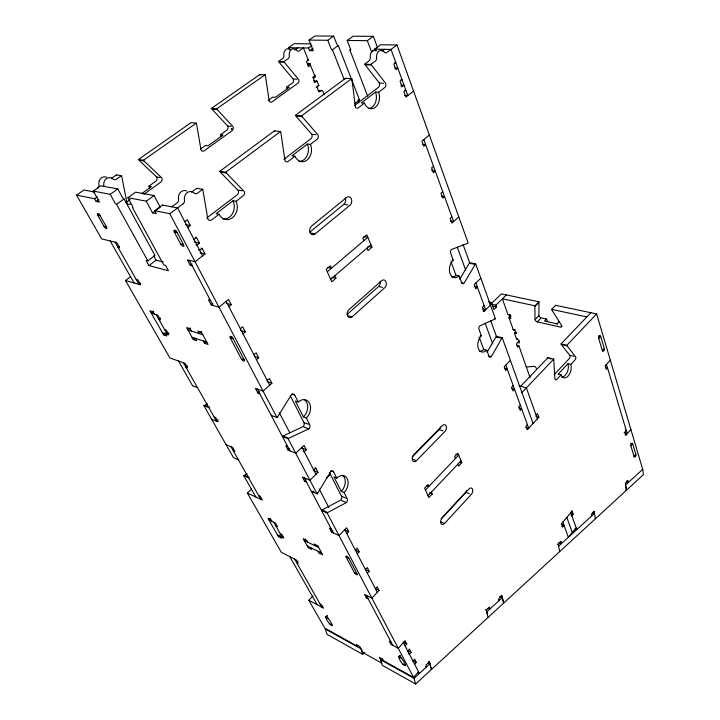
<?xml version="1.0" encoding="UTF-8"?>
<svg xmlns="http://www.w3.org/2000/svg" width="720" height="720" viewBox="0 0 720 720"><rect width="100%" height="100%" fill="white"/><g stroke="black" fill="none" stroke-linecap="round" stroke-linejoin="round"><path stroke-width="1.08" d="M510.273 314.316L509.616 314.964L507.942 314.586L502.407 298.827L534.969 305.802L534.951 319.689A2.268 1.278 44.2 0 0 537.291 321.867L560.484 327.114A2.304 1.323 43.4 0 0 561.717 325.719L551.88 309.915A2.322 1.341 43.9 0 1 551.628 309.375L555.642 305.298L596.628 313.929L642.708 469.359L643.446 474.633L415.647 684L382.239 665.289L380.583 659.718L381.996 658.476M535.608 319.023L538.902 315.693L538.983 301.788L501.381 293.877L491.706 303.255M487.008 352.413L495.972 336.87A2.592 1.647 -75.9 0 1 496.386 336.339L502.254 337.779L533.07 423.513M502.254 337.779A2.601 1.647 -75.9 0 0 501.84 338.319L491.274 356.706A2.628 1.674 -75.2 0 1 489.321 356.913L486.675 350.19L483.732 349.434A9.243 5.976 -75.6 0 1 479.727 351.351M459.738 279.18L469.233 263.259A2.718 1.8 -78.8 0 1 469.674 262.728L475.677 263.871A2.727 1.791 -78.8 0 0 475.236 264.411L464.04 283.248A2.754 1.836 -78.1 0 1 461.952 283.32L459.045 275.949A9.738 6.525 -78.7 0 1 450.09 273.618A9.738 6.525 -78.7 0 1 453.177 260.181L450.441 252.378A2.808 1.89 -79.4 0 1 451.512 249.462L467.658 243.351A2.781 1.845 -79.9 0 0 468.18 243L396.981 44.991L380.556 44.775L374.616 49.14L375.309 51.003M311.445 491.463L317.124 493.929A3.006 2.133 -66.1 0 0 317.646 493.281L330.597 471.708A2.961 2.088 -67.3 0 1 333.405 471.528L336.807 478.143A10.26 7.155 -67.1 0 1 347.211 478.647A10.26 7.155 -67.1 0 1 344.106 492.552L347.337 499.032A2.916 2.007 -66.7 0 1 346.302 502.578L327.762 512.532A2.97 2.061 -65.6 0 0 327.15 513.009L321.498 510.48A2.961 2.061 -65.5 0 1 322.101 510.003L340.614 500.13A2.898 2.007 -66.6 0 0 341.658 496.611L329.391 472.446M271.539 415.116A3.132 2.376 -68.3 0 1 271.242 415.422L277.002 417.591A3.15 2.376 -68.3 0 0 277.569 416.934L291.438 394.704A3.105 2.322 -69.9 0 1 294.489 394.713L298.251 402.03A10.737 7.956 -69.5 0 1 309.555 403.281A10.737 7.956 -69.5 0 1 306.315 417.96L309.897 425.124A3.051 2.232 -68.8 0 1 308.799 428.841L288.756 438.246A3.105 2.295 -67.5 0 0 288.099 438.714L282.366 436.464A3.087 2.295 -67.4 0 1 283.023 435.996L303.03 426.672A3.033 2.232 -68.7 0 0 304.128 422.973L290.367 395.883M635.877 454.437A1.638 0.873 -73.3 0 1 635.337 456.687A1.638 0.873 -73.3 0 1 634.086 456.561L635.868 454.401L632.7 443.808L630.648 443.187M576.198 527.94L568.368 537.291L562.851 522.108M630.9 445.932L632.7 443.808A1.656 0.882 -73.6 0 0 631.458 443.7A1.656 0.882 -73.6 0 0 630.909 445.968L634.086 456.561M561.771 526.527L562.68 526.878L564.012 525.303L561.276 524.277M571.194 510.858L572.112 511.191L573.246 514.395L571.932 515.943L571.023 515.61M572.112 511.191L561.519 523.683L562.68 526.878M625.086 434.808L626.004 435.078L630.864 429.399M381.744 661.842L379.287 657.324L382.716 659.223L383.571 660.798L413.604 677.484L418.527 671.751M414.648 664.29L416.295 662.382L414.63 659.151L412.974 661.059M407.745 651.006L409.419 649.089L411.12 652.374L409.455 654.282L408.537 653.796M400.104 655.794L398.988 657.072L401.706 658.548M405.099 645.894L406.782 643.986L405.063 640.656L398.286 648.342L391.014 644.427L389.25 641.106L391.059 642.078M398.88 656.865A1.989 0.594 43.3 0 1 399.591 656.388A1.989 0.594 43.3 0 1 401.598 658.35C411.552 672.534 399.204 663.048 398.88 656.865L400.14 655.434M610.317 360.099L605.16 365.769L606.231 369.315L607.518 367.902L605.628 367.425M602.361 350.694L604.314 348.57L600.687 336.402A1.773 1.017 -76.5 0 0 599.292 336.087A1.773 1.017 -76.5 0 0 598.716 338.526L602.361 350.694A1.755 0.999 -76.1 0 0 603.747 350.991A1.755 0.999 -76.1 0 0 604.314 348.57M444.546 523.458L471.267 494.433A3.879 2.412 -70 0 0 472.482 489.15A3.879 2.412 -70 0 0 468.981 488.988L442.125 518.022A3.969 2.493 -68.6 0 0 440.874 523.404A3.969 2.493 -68.6 0 0 444.555 523.458L440.793 521.901M375.399 588.726L377.19 586.791L379.053 590.391L371.907 598.149L364.518 594.414L366.408 597.978L368.244 598.914M536.103 415.179L537.543 413.622L538.839 417.267L527.265 429.804L525.933 426.159L527.4 424.575M570.834 364.464L567.954 363.735L558.252 374.103L561.123 374.85A8.478 4.995 -75.3 0 0 568.08 376.11A8.478 4.995 -75.3 0 0 570.825 364.464L575.19 359.757A2.412 1.413 -75.7 0 0 575.811 357.102L567.036 345.816A2.43 1.44 -76.1 0 1 566.802 345.339L561.033 343.962L590.85 312.714M366.408 597.978L367.893 596.376M441.18 518.697L465.615 492.291A3.861 2.421 -70 0 0 466.722 490.455M598.716 338.526L600.687 336.402L598.536 335.916M561.123 374.85L556.92 379.35A2.448 1.449 -74.9 0 1 554.895 378.999L553.734 359.109L547.965 357.651L520.641 386.28M325.836 617.076A1.845 0.531 44.5 0 1 326.358 616.545A1.845 0.531 44.5 0 1 328.212 618.372C338.076 631.971 326.673 623.106 325.836 617.076L327.069 615.762M327.348 615.771L325.944 617.265L328.329 618.57M367.335 573.201L369.153 571.257L367.236 567.558L365.409 569.493L369.153 571.257M554.193 374.625L569.214 358.632A2.403 1.413 -75.7 0 0 570.069 355.689L561.258 344.439A2.421 1.44 -76.1 0 1 561.033 343.962M520.335 405.144L518.841 406.719L520.209 410.463L521.694 408.879L518.823 408.033M431.379 492.138L432.216 494.019L428.85 497.574L424.602 488.124L427.995 484.56L428.841 486.468L426.951 485.73M455.418 458.55L454.617 456.642L457.884 453.222L461.826 462.69L458.595 466.11L457.803 464.229M521.955 392.58L553.734 359.109M566.802 345.339L596.628 313.929M428.004 495.693L461.043 460.809M425.457 490.023L458.676 455.13L455.823 454.122M381.744 663.102L363.141 652.707L359.658 646.434L356.364 644.607L357.228 646.164L324.81 628.155L308.808 600.237L313.056 595.8M357.282 553.833L359.136 551.898L357.165 548.082L355.302 550.026M513.198 385.524L511.686 387.099L513.081 390.933L514.593 389.358L511.704 388.539A1.899 0.972 43.6 0 0 511.587 388.269M561.141 326.43L561.798 325.746M547.713 321.426A7.974 4.554 43.7 0 1 546.525 319.032L544.554 321.039L557.037 323.847L559.008 321.813M416.475 460.647L444.87 431.541A4.032 2.637 -71.8 0 0 446.139 426.015A4.032 2.637 -71.8 0 0 442.386 425.619L413.829 454.725A4.122 2.736 -70.1 0 0 412.533 460.359A4.122 2.736 -70.1 0 0 416.475 460.647L412.65 459.234M346.77 533.601L348.66 531.657L346.635 527.733L338.994 535.536L331.497 532.062L329.418 528.138L331.29 529.002M510.372 360.36L504.225 366.642L505.656 370.584L507.195 369.009L504.288 368.226M412.182 457.065L439.101 429.606A4.014 2.637 -71.8 0 0 440.514 426.942M318.168 551.295L319.167 553.122L320.724 551.529M519.39 340.839L516.456 343.818L517.635 347.184L518.922 345.879L530.091 377.694M331.497 532.062L332.865 530.685M515.7 331.695L514.404 333L516.555 339.129L517.203 338.481M298.017 561.033L296.568 562.509L298.179 563.328L296.235 559.89L281.367 552.375L247.374 493.074L251.541 489.15M537.291 321.867L540.585 318.519M514.404 333L516.069 333.396L516.717 332.748M535.068 306.306L538.416 302.967M305.694 539.046L304.236 540.513L318.672 547.488M534.969 305.802L538.983 301.788M272.169 521.514L271.134 519.705L267.912 518.166L278.424 536.634L279.954 535.131M326.745 477.945L330.75 474.03M490.896 304.038L495.927 305.145L496.557 306.927L493.857 309.555L491.301 302.418L488.277 301.752M495.927 305.145L506.412 294.939M489.681 303.984L491.301 302.418M270.558 518.409L268.947 519.975L275.409 523.071L277.452 526.689L275.832 525.906M314.838 467.73L315.801 468.126L318.006 472.383L309.924 480.222L302.337 477.009L304.569 481.221L306.45 482.022M483.048 311.094L484.038 311.319L490.491 305.064M313.776 470.079L315.801 468.126M484.119 305.514L482.49 307.08L484.038 311.319M304.569 481.221L306.072 479.763M287.667 446.49L285.777 445.734L288.099 450.126L295.722 453.204L304.02 445.356L306.288 449.748L304.236 451.701L303.273 451.323M480.834 278.217L474.237 284.454L475.83 288.819L477.477 287.253L474.489 286.623M288.099 450.126L289.656 448.668M428.526 661.419L429.435 661.905L425.97 665.055L426.492 666.954L425.583 666.459M488.025 617.472L486.288 610.038L489.447 607.158L489.888 609.012L488.061 608.166M501.039 595.341L501.948 595.755L498.852 598.581L499.266 600.444L498.357 600.021M559.638 551.655L558.261 544.383L561.087 541.809L560.178 541.449M593.271 511.299L594.18 511.632L591.507 514.071L591.804 515.871M626.985 480.582L627.894 480.879L625.365 483.183L626.427 490.275L625.347 489.915M415.647 684L414.036 678.33L429.948 663.795L428.13 662.823M558.612 546.21L594.477 513.432L592.659 512.775M625.635 484.956L642.708 469.359M352.17 316.791L384.57 287.856A4.419 3.159 -77.6 0 0 386.289 284.121A4.428 3.168 -77.6 0 0 385.2 280.638A4.419 3.159 -77.6 0 0 381.591 280.755L348.984 309.663A4.509 3.303 -75.8 0 0 347.589 315.891A4.509 3.303 -75.8 0 0 352.179 316.791L348.21 315.756M267.21 380.421L269.415 378.468L271.89 383.256L263.079 391.104L255.393 388.368L257.895 393.102L259.461 391.716M347.049 314.514L378.576 286.497A4.41 3.168 -77.7 0 0 380.169 281.124M458.802 216.936L451.854 223.119L450.135 218.403L451.89 216.855M218.124 419.787L216.522 421.209L183.402 362.754M256.464 359.73L258.705 357.777L256.149 352.827L253.89 354.78M442.746 191.709L440.964 193.248L442.728 198.099L444.51 196.551L441.441 196.128M362.664 654.318L360.972 648.819L325.269 628.965L327.006 634.347L362.664 654.318L364.761 652.5M334.791 275.778L335.898 278.262L331.785 281.799L326.169 269.307L330.327 265.779L331.443 268.29L327.447 267.408M363.879 240.678L362.826 238.176L366.795 234.81L371.979 247.239L368.046 250.614L367.011 248.139M330.669 279.315L370.944 244.764M327.303 271.818L367.839 237.312L363.807 236.565M243.009 333.828L245.313 331.875L242.667 326.763L240.354 328.716M433.485 166.239L431.667 167.769L433.485 172.755L435.303 171.225L432.207 170.856M231.93 336.465L230.256 337.878L241.281 358.749A2.43 0.909 48.6 0 0 243.702 361.08A2.43 0.909 48.6 0 0 244.17 359.703L233.145 338.787A2.466 0.936 49 0 0 230.688 336.429A2.466 0.936 49 0 0 230.256 337.878L233.145 338.787M187.452 365.958L185.931 367.227L187.578 367.821L185.049 363.339L169.902 357.957L125.505 280.512L130.626 276.606M203.166 340.857L204.48 343.278L206.163 341.883M191.484 331.11L190.143 328.671L186.633 327.564L193.284 339.606L194.958 338.229M315.117 233.883L349.92 205.29A4.671 3.465 -82.4 0 0 351.342 198.855A4.671 3.465 -82.4 0 0 346.635 197.451L311.598 226.008A4.761 3.627 -80.7 0 0 309.717 230.949A4.77 3.636 -80.7 0 0 311.022 233.856A4.761 3.627 -80.7 0 0 315.117 233.883L311.085 233.118M228.879 306.621L231.237 304.677L228.501 299.394L218.97 307.197L211.23 304.983L208.431 299.7L210.348 300.24M201.717 331.461L199.17 333.558L197.838 331.11L201.429 332.253L208.071 344.457L204.48 343.278M190.44 327.987L187.983 329.994L202.779 334.71M309.888 232.074L343.827 204.318A4.653 3.465 -82.5 0 0 345.24 197.937M429.354 135.027L421.938 141.102L423.81 146.25L425.664 144.72L422.559 144.414M211.23 304.983L212.931 303.606M154.512 314.136L153.162 311.76L149.895 310.743L163.656 334.926L166.104 332.946M168.84 332.955L167.247 334.242L156.15 314.649M160.506 318.069L158.841 319.392L160.488 319.923L157.797 315.171L151.245 313.11L153.666 311.202M201.132 248.157L202.113 248.382L205.02 253.998L195.084 261.756L187.326 259.857L190.26 265.401L192.024 264.024M413.568 91.098L405.882 97.101L403.902 91.674L405.837 90.171L404.784 90.117M202.113 248.382L199.629 250.308L198.648 250.083M236.034 201.285L236.817 203.355A11.934 9.747 -82.9 0 1 232.452 217.692A11.934 9.747 -82.9 0 1 220.239 216.063L219.096 214.236L216.126 213.669L233.037 200.772L236.034 201.285L243.603 195.444A3.393 2.736 -84 0 0 244.422 191.7L226.26 172.953A3.438 2.799 -86.2 0 1 225.756 172.188L219.753 171.315A3.42 2.799 -86.4 0 0 220.257 172.071L238.41 190.728A3.366 2.736 -84.2 0 1 237.195 194.814L206.694 218.034M310.464 144.396L307.386 144.063L291.915 155.862L294.984 156.231A11.52 8.829 -86.2 0 0 306.972 160.128A11.52 8.829 -86.2 0 0 310.464 144.396L317.394 139.041A3.276 2.484 -86.8 0 0 317.997 134.919L302.067 116.586A3.321 2.529 -88.5 0 1 301.626 115.83L295.443 115.326A3.303 2.529 -88.7 0 0 295.893 116.082L311.832 134.307L315.936 134.712M378.675 92.259L375.525 92.088L361.323 102.915L364.464 103.122A11.151 8.019 -87.8 0 0 375.273 107.379A11.151 8.019 -87.8 0 0 378.666 92.259L385.029 87.345A3.177 2.259 -88.2 0 0 385.884 84.501L385.641 83.367L371.457 64.998A3.195 2.286 -89.5 0 1 371.142 64.449L364.842 64.251A3.186 2.286 -89.7 0 0 365.148 64.8L379.35 83.07L379.593 84.195A3.159 2.259 -88.4 0 1 378.405 87.354L354.69 105.399M195.507 237.294L196.488 237.51L199.431 243.198L196.938 245.124L195.957 244.899M401.022 86.625L402.075 86.679L404.019 85.176L400.869 85.023M193.959 239.454L196.488 237.51M140.652 283.077L138.987 284.364L115.092 242.181M92.484 191.646L100.773 185.814L117.819 188.928L122.445 197.379A1.719 0.639 52.4 0 0 124.083 198.945L154.98 255.402L147.807 260.847L146.07 260.406L148.968 265.626L156.105 260.181L163.395 262.035M219.096 214.236L211.734 219.861A3.447 2.853 -82.2 0 1 207.819 218.88L202.761 189.261L196.83 188.271L191.529 192.186M294.984 156.231L288.252 161.37A3.321 2.583 -85.9 0 1 285.003 160.749L280.719 131.634L274.5 130.815L219.753 171.315M364.464 103.122L358.29 107.838A3.213 2.34 -87.8 0 1 355.356 107.109L351.9 78.75L345.546 78.255L295.443 115.326M354.699 103.617L359.541 99.936L338.31 45.558A1.512 0.846 56.6 0 1 336.825 44.208L333.657 36.108L314.856 36L308.988 40.113L313.281 50.724L309.609 50.652L308.538 48.015L288.495 47.682L289.359 49.734M283.896 159.282L310.851 138.762A3.258 2.475 -87 0 0 311.832 134.307M187.731 227.475L190.296 225.531L187.29 219.726L184.743 221.652M175.968 230.706L174.276 231.984L180.576 243.909A2.646 1.035 51.3 0 0 183.159 246.375A2.646 1.035 51.3 0 0 183.483 244.575L177.183 232.623A2.664 1.044 51.5 0 0 174.582 230.139A2.664 1.044 51.5 0 0 174.276 231.984L177.183 232.623M148.968 265.626L168.444 270.72L165.546 265.401L163.746 264.942L132.444 207.54A1.746 0.657 52.2 0 0 132.57 206.289L127.881 197.685L146.277 201.186L152.532 212.868L156.303 213.633L154.746 210.717L169.839 213.723L183.051 203.904M202.761 189.261L197.451 193.203A3.51 2.934 -85 0 1 194.076 193.005A7.029 5.904 -84.2 0 0 187.254 192.609A7.029 5.904 -84.2 0 0 184.455 200.133A3.537 2.988 -84.1 0 1 183.051 203.904M225.756 172.188L280.629 131.418M301.617 115.83L351.828 78.534M371.061 64.242L375.372 61.047A3.24 2.304 -89.7 0 0 376.578 57.717A6.435 4.563 -89.6 0 1 378.981 51.075A6.435 4.563 -89.6 0 1 384.21 52.065A3.213 2.268 -89.8 0 0 386.802 52.551L396.981 44.991M171.756 206.82L177.174 202.815A3.51 2.979 -84.3 0 0 178.569 199.071A6.984 5.895 -84.4 0 1 180.621 192.213A6.984 5.895 -84.4 0 1 186.651 190.962M364.752 64.053L369.054 60.867A3.222 2.304 -89.9 0 0 370.251 57.564A6.399 4.554 -89.8 0 1 372.069 51.471A6.399 4.554 -89.8 0 1 376.758 50.859M382.149 51.183L384.678 49.311M119.214 246.474L118.026 247.356L119.664 247.761L116.73 242.577L101.637 238.887L76.554 195.129L83.916 189.999L94.923 192.114M321.507 90.225L318.996 92.07L316.935 87.039L316.035 86.994M154.746 210.717L162.468 205.038L177.624 207.936L202.545 255.924M152.532 212.868L158.139 208.746M158.616 208.395L160.218 207.216L154.044 195.552L135.558 192.177L127.881 197.685M316.935 87.039L318.825 85.653L316.926 81.018L313.56 80.856M314.127 82.359L316.926 81.018M146.277 201.186L154.044 195.552M367.353 40.662L373.329 36.324L377.469 47.502L371.547 51.858L367.353 40.662L347.202 40.473L350.37 48.726A1.539 0.873 56.4 0 1 349.911 50.076L367.65 96.111M349.911 50.076L350.901 49.365M315.387 75.546L312.939 77.319L315.027 82.404M143.928 194.265L160.812 182.088A3.114 2.673 -87 0 0 161.721 177.804L143.973 160.929A3.141 2.709 -89.9 0 1 143.469 160.218L138.438 159.489A3.123 2.709 89.8 0 0 138.942 160.191L156.663 176.994L160.029 177.534M149.688 188.082L148.896 186.183L155.763 181.251A3.096 2.664 -87.2 0 0 156.672 176.994M221.202 136.584A10.548 8.649 -89.2 0 0 220.509 134.712L226.836 130.167A3.006 2.439 -89.8 0 0 228.042 127.728A2.988 2.421 -89.8 0 0 227.718 126.063L211.329 108.477L259.884 74.493L265.302 74.925L269.217 101.115A2.97 2.313 89.6 0 0 272.124 101.799L297.819 83.259A2.934 2.232 89.3 0 0 298.854 79.785L284.337 62.28A2.97 2.268 87.7 0 1 283.932 61.587L278.559 61.425A2.952 2.268 87.5 0 0 278.964 62.118L293.49 79.524A2.916 2.232 89.1 0 1 292.464 82.989L286.614 87.192A10.251 7.92 89.4 0 1 287.226 89.037M141.48 193.761L151.407 186.615L148.896 186.183M310.365 63.324L307.791 65.16A2.187 1.179 55.9 0 1 308.34 63.288A2.187 1.179 55.9 0 1 310.482 65.268L308.556 66.645L306.432 61.47L308.367 60.102L303.381 47.934L299.268 50.823A2.97 2.241 87.5 0 1 297.261 50.868L296.694 50.364A5.949 4.5 87.7 0 0 291.519 49.446A5.949 4.5 87.7 0 0 289.26 55.575A2.988 2.277 87.5 0 1 288.126 58.644L283.932 61.587M76.554 195.129L94.599 198.729L96.147 201.465L99.468 202.14L93.249 191.079L110.214 194.31L114.894 202.77A1.719 0.63 52.3 0 0 116.541 204.345L124.083 198.945M344.196 79.551L332.442 49.761L338.31 45.558M347.202 40.473L353.142 36.216L373.329 36.324M99.54 213.984L97.713 215.289L103.986 226.341A2.457 0.864 51.8 0 0 106.335 228.6A2.457 0.864 51.8 0 0 106.443 226.899L100.161 215.82A2.475 0.873 52 0 0 97.803 213.552A2.475 0.873 52 0 0 97.713 215.289L100.161 215.82M126.018 202.572L130.185 199.62M110.214 194.31L117.819 188.928M308.988 40.113L327.753 40.284L333.657 36.108M268.245 100.359L272.799 97.119L275.454 97.299L289.278 87.345L286.614 87.192M200.385 149.13L205.56 145.449L208.143 145.764L223.11 134.991L220.509 134.712M96.147 201.465L98.811 199.593M309.609 50.652L313.011 48.249M94.599 198.729L97.263 196.848M308.538 48.015L311.94 45.621M130.599 203.877A3.15 2.772 -85 0 1 127.089 203.391L121.752 176.544A3.195 2.817 -88.6 0 0 121.428 175.698L116.343 179.262A3.213 2.844 -88.9 0 1 113.805 179.532L113.067 179.046A6.435 5.724 -88.1 0 0 106.461 178.623A6.435 5.724 -88.1 0 0 103.869 185.49A3.231 2.898 -88.1 0 1 103.923 186.453M143.469 160.218L196.281 123.138A3.096 2.565 88.8 0 1 196.56 123.966L201.051 150.165A3.06 2.529 -88.8 0 0 204.237 150.768L232.056 130.698A3.024 2.439 -89.6 0 0 233.271 128.25A3.006 2.43 -89.6 0 0 232.947 126.576L216.558 108.9L211.329 108.477M216.558 108.9L265.221 74.727M111.393 178.416L116.46 174.87L121.428 175.698M138.438 159.489L191.106 122.625L196.281 123.138M278.559 61.425L282.744 58.5A2.97 2.277 87.3 0 0 283.878 55.44A5.913 4.5 87.5 0 1 285.561 49.815A5.913 4.5 87.5 0 1 290.169 49.257M294.687 50.139L297.972 47.835M288.495 47.682L294.291 43.65L311.022 43.866M247.077 473.922L244.332 475.245A2.745 2.061 -64 0 0 243.738 475.668L255.888 497.025M207.477 403.956L204.516 405.198A2.853 2.268 -65.9 0 0 203.877 405.612L233.469 457.623L238.347 459.738A2.79 2.124 -64.6 0 0 238.743 459.306M526.311 367.056L534.114 366.3A2.16 1.152 43.3 0 1 536.355 368.388M374.616 49.14L391.023 49.419L407.808 95.598L404.676 95.418M307.458 60.075L308.367 60.102M394.749 62.55L395.802 62.577L393.831 64.071L395.865 69.66L397.854 68.148L394.686 68.04M279.855 62.145L284.337 62.28M366.192 64.836L371.457 64.998M400.986 79.632L402.048 79.677L400.077 81.189L402.075 86.679M293.328 79.038L296.901 79.209M379.35 83.07L383.535 83.268M317.925 85.608L318.825 85.653M318.258 90.531L322.686 90.783L324.324 94.788M358.119 99.846L359.541 99.936M212.652 109.242L217.008 109.602M296.91 116.163L302.067 116.586M227.718 126.063L231.201 126.405M139.77 160.308L143.973 160.929M221.256 172.215L226.26 172.953M450.567 221.085L453.6 221.562L423.801 139.581M343.827 204.318L347.877 204.966M238.203 190.179L242.199 190.827M452.169 259.992L453.177 260.181M470.232 263.448L475.236 264.411M367.947 246.456L371.979 247.239M451.755 277.092A9.711 6.525 -78.7 0 0 456.039 275.337L459.045 275.949M185.4 224.523L190.296 225.531M461.043 282.618L463.041 283.032M551.628 309.375L586.836 316.917M492.543 306.036L496.557 306.927M546.525 319.032L541.242 317.853A2.259 1.278 44.2 0 1 538.902 315.693M194.544 242.1L199.431 243.198M482.697 309.078L485.658 309.753L475.893 282.897M509.13 315.666L511.137 316.116M378.576 286.497L382.572 287.406M331.911 277.353L335.898 278.262M508.932 318.015L510.84 318.456L509.616 314.964M103.986 226.341L106.434 226.899M180.576 243.909L183.483 244.575M494.415 318.492L495.396 318.717L475.677 263.871M200.133 252.855L205.02 253.998M512.973 329.526L514.872 329.976L516.069 333.396M562.221 344.664L567.036 345.816M516.555 339.129L518.22 339.534L519.399 342.918L517.509 342.459M496.944 337.113L501.84 338.319M569.988 355.329L573.813 356.274M480.33 335.556L481.32 335.799A9.27 5.976 -75.6 0 0 478.35 348.588A9.27 5.976 -75.6 0 0 486.675 350.19M516.942 345.384L518.922 345.879M190.26 265.401L192.195 265.878M549.999 358.74L550.962 358.983M488.34 355.932L490.293 356.445M226.368 303.318L231.237 304.677M518.931 385.803L526.401 387.891L537.399 418.824M136.188 279.405L137.826 279.873L140.634 284.832L125.505 280.512M625.32 430.128L626.247 430.389L625.023 431.811L626.004 435.078M624.078 432.738L627.228 433.656L606.456 364.347M535.986 416.412L538.839 417.267M240.453 330.408L245.313 331.875M525.879 427.338L528.723 428.229L505.764 365.067M254.835 356.517L258.705 357.777M191.979 337.221L206.766 342.036M164.61 329.58L166.257 330.12L168.894 334.782L162.342 332.613M193.284 339.606L196.794 340.758L195.471 338.355M626.346 482.058L628.155 482.652L627.894 480.879M241.281 358.749L244.17 359.703M163.656 334.926L166.923 336.015L165.609 333.693M439.101 429.606L442.944 430.893M267.066 381.591L271.89 383.256M291.834 394.083L294.741 395.1M298.251 402.03L295.344 401.004L303.417 416.898L306.315 417.96M459.927 462.015L461.826 462.69M257.895 393.102L259.812 393.786M570.51 513.387L573.246 514.395M303.957 422.541L308.763 424.323M276.606 416.565L277.569 416.934M303.993 427.032L308.799 428.841M574.974 528.912L576.792 529.596L570.798 512.748M178.497 361.008L192.6 385.794L197.505 387.639M465.615 492.291L469.377 493.722M558.702 542.565L561.429 543.627L561.087 541.809M429.381 492.903L432.216 494.019M205.326 405.513L209.412 407.115M283.023 435.996L287.793 437.868M557.352 544.023L558.261 544.383M203.877 405.621L208.773 407.538A2.871 2.277 -66 0 1 209.088 407.304M301.509 447.849L306.288 449.748M214.155 417.042L215.802 417.699L218.16 421.875L211.626 419.229M330.768 470.718L333.63 471.879M336.807 478.143L333.945 476.964L341.253 491.346L344.106 492.552M313.236 470.412L318.006 472.383M226.107 444.69L232.632 447.453L234.9 451.467L233.262 450.765M341.505 496.215L346.239 498.231M341.559 500.535L346.293 502.578M312.912 491.22L313.857 491.634M316.701 492.867L317.646 493.281M245.133 475.605L249.201 477.423M322.101 510.003L326.808 512.109M243.738 475.668L248.607 477.846M499.644 596.376L502.371 597.609L503.613 603.153M344.907 529.938L348.66 531.657M258.615 495.522L260.244 496.278L262.377 500.031L247.374 493.074M485.379 609.615L486.288 610.038M355.392 550.143L359.136 551.898M346.086 557.001L348.876 558.342L357.111 573.957A2.097 0.684 44.4 0 1 356.454 574.659A2.097 0.684 44.4 0 1 354.33 572.589L346.086 557.001A2.124 0.702 44.7 0 1 346.734 556.245A2.124 0.702 44.7 0 1 348.876 558.342M307.26 545.985L321.678 553.005M280.233 533.682L281.853 534.474L283.869 538.029L277.425 534.87M319.167 553.122L322.659 554.832L317.646 545.634L314.145 543.942L315.153 545.787M354.33 572.589L357.111 573.957M278.424 536.634L281.637 538.218L280.638 536.445M375.354 588.564L379.053 590.391M403.128 642.051L406.782 643.986M407.475 650.421L411.12 652.374M320.121 604.089L321.723 604.944L323.541 608.157L308.808 600.237M412.668 660.42L416.295 662.382M329.652 623.79L332.028 625.095M402.561 663.822L405.27 665.316M417.591 672.435L419.4 673.434L403.371 642.573M380.583 659.718L414.036 678.33M110.196 240.984L134.091 282.96M289.809 556.641L317.178 604.737M230.994 446.76L260.748 499.275M273.789 522.297L282.249 537.237M294.624 559.071L321.939 607.293M116.541 204.345L147.807 260.847M307.656 542.16L306.639 540.324L303.21 538.677L308.25 547.794L311.67 549.468L310.671 547.65M153.72 255.834L156.105 260.181M162.468 205.038L162.855 205.767M189.252 260.325L213.156 305.532M257.301 389.052L289.998 450.891M304.227 477.81L333.36 532.926M366.354 595.341L392.823 645.408M169.839 213.723L277.002 417.591M288.099 438.714L317.124 493.929M327.15 513.009L413.604 677.484M279.333 412.731L289.755 432.666M319.158 488.961L328.914 507.636M226.134 301.338L269.694 385.209M301.95 447.309L315.99 474.336M344.736 529.677L377.271 592.326M196.83 188.271L197.091 188.946M310.482 65.268L314.847 75.942A2.169 1.161 55.5 0 1 314.739 77.67A2.169 1.161 55.5 0 1 313.101 77.184M274.5 130.815L274.725 131.481M259.884 74.493L260.136 75.303M327.753 40.284L330.957 48.402A1.521 0.846 56.5 0 0 332.442 49.761M358.02 100.764L358.839 102.843M450.945 261.711L456.039 275.337M479.079 336.987L483.732 349.434M481.32 335.799L478.818 328.671A2.673 1.737 -76.2 0 1 479.835 325.863L494.91 319.077A2.646 1.692 -76.7 0 0 495.396 318.717M457.245 247.113L465.642 270.018M485.091 323.019L492.723 343.836M463.086 244.575L469.881 263.295M490.617 320.436L496.656 337.086M345.546 78.255L345.744 78.912M566.838 517.41L572.292 532.602M547.965 357.651L548.082 358.254M429.948 663.795L430.461 665.676M430.974 667.566L431.478 669.447L429.435 661.905M487.161 613.764L486.729 611.901L502.371 597.609L501.948 595.755M502.785 599.463L503.199 601.308M594.18 511.632L595.386 518.805M625.896 486.738L626.166 488.511M557.037 323.847A7.983 4.536 43.7 0 1 557.19 324.405M555.813 305.703A2.313 1.35 43.9 0 1 555.642 305.298M510.102 315.513A1.656 1.044 -76.8 0 0 509.166 318.069L513.207 329.58A1.647 1.035 -76.4 0 0 514.971 329.418M233.037 200.772A11.907 9.747 -83 0 1 232.452 213.687A11.907 9.747 -83 0 1 222.507 218.88M375.525 92.088A11.115 8.019 -87.9 0 1 369.027 108.513M307.386 144.063A11.484 8.829 -86.3 0 1 307.071 155.754A11.484 8.829 -86.3 0 1 299.043 161.379M342.342 475.173A10.233 7.155 -67.1 0 1 341.253 491.346M304.452 399.663A10.71 7.947 -69.4 0 1 303.417 416.898M561.735 377.145A8.433 4.986 -75.3 0 0 568.26 364.995A8.505 5.031 -75.3 0 0 567.954 363.735M558.495 374.634A8.433 4.986 -75.3 0 1 558.279 374.076M431.586 169.803A2.178 1.26 51 0 1 431.847 170.154M116.46 174.87A3.177 2.808 -89 0 1 116.649 175.275M106.65 177.237A6.399 5.706 -88.4 0 0 100.836 178.335A6.399 5.706 -88.4 0 0 98.955 184.599A3.213 2.889 -88.5 0 1 97.659 188.019M192.888 385.515A2.889 2.34 -66.9 0 1 192.6 385.794M231.876 128.736L231.696 129.312L231.219 128.664L231.876 128.736"/></g></svg>
